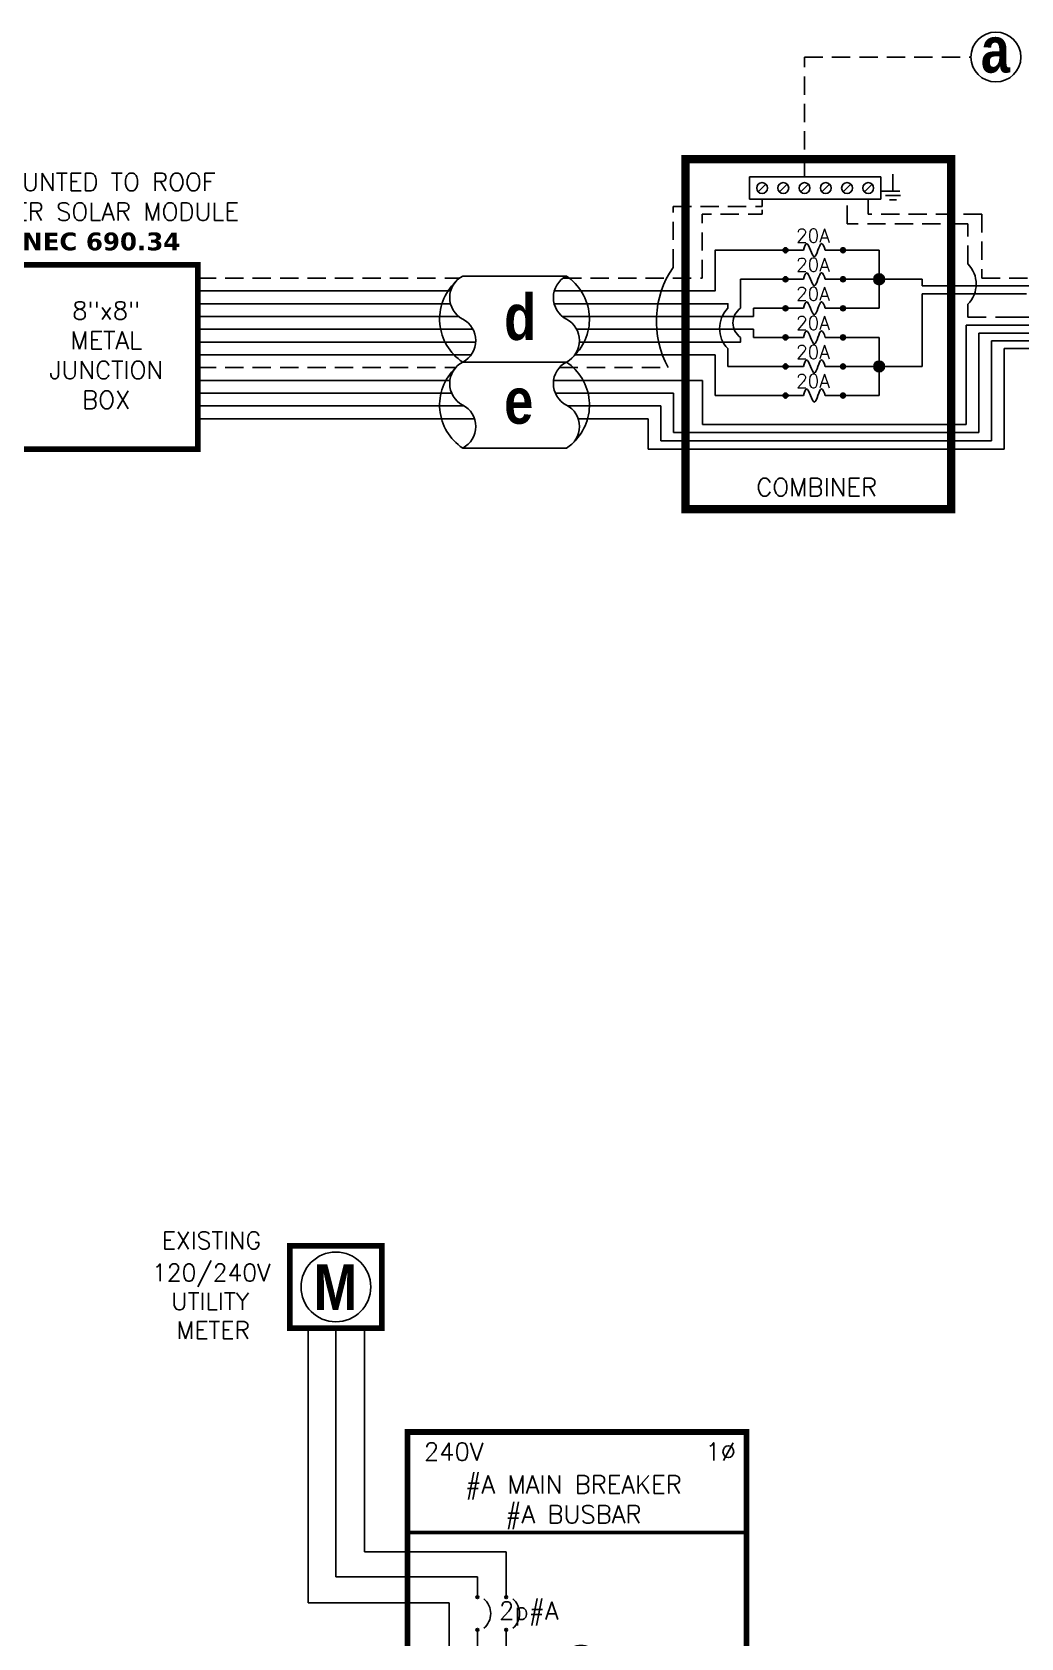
# Model space of a CAD drawing. Header units: feet. Extents: x 10801 to 11583, y 14552 to 15119.
# Drawn here: x 11108.9 to 11311.6, y 14789.4 to 15118.7 of the extents above; entities that cross this region are included whole.
import ezdxf

# ---------------------------------------------------------------- set-up
doc = ezdxf.new("R2010")
doc.units = ezdxf.units.FT
doc.header["$MEASUREMENT"] = 0
doc.linetypes.add('HIDDEN', pattern=[0.375, 0.25, -0.125])
for name, color, linetype in [('ONE LINE BLOCKS', 7, 'Continuous'), ('TABLES', 7, 'Continuous'), ('TEXT', 7, 'Continuous'), ('Z - TITLEBLOCK TXT', 7, 'Continuous')]:
    doc.layers.add(name, color=color, linetype=linetype)
doc.styles.add('ONE LINE TXT', font='techb___.ttf')
doc.styles.get("Standard").update_dxf_attribs({"font": 'simplex.shx'})

# ---------------------------------------------------------------- blocks, each defined once
blk = doc.blocks.new('M_MAIN BREAKER')
at = {"layer": 'ONE LINE BLOCKS', "linetype": 'Continuous'}
h = blk.add_hatch(color=1, dxfattribs=at)
h.dxf.hatch_style = 1
edge = h.paths.add_edge_path()
edge.add_arc((-12.418, 14.123), 0.0515, 0, 360)
h = blk.add_hatch(color=1, dxfattribs=at)
h.dxf.hatch_style = 1
edge = h.paths.add_edge_path()
edge.add_arc((-11.369, 14.123), 0.0515, 0, 360)
h = blk.add_hatch(color=1, dxfattribs=at)
h.dxf.hatch_style = 1
edge = h.paths.add_edge_path()
edge.add_arc((-12.418, 12.94), 0.0515, 0, 360)
h = blk.add_hatch(color=1, dxfattribs=at)
h.dxf.hatch_style = 1
edge = h.paths.add_edge_path()
edge.add_arc((-11.369, 12.94), 0.0515, 0, 360)
h = blk.add_hatch(color=1, dxfattribs=at)
h.dxf.hatch_style = 1
edge = h.paths.add_edge_path()
edge.add_arc((-9.245, 11.887), 0.0515, 0, 360)
h = blk.add_hatch(color=1, dxfattribs=at)
h.dxf.hatch_style = 1
edge = h.paths.add_edge_path()
edge.add_arc((-8.062, 11.887), 0.0515, 0, 360)
h = blk.add_hatch(color=1, dxfattribs=at)
h.dxf.hatch_style = 1
edge = h.paths.add_edge_path()
edge.add_arc((-9.245, 11.288), 0.0515, 0, 360)
h = blk.add_hatch(color=1, dxfattribs=at)
h.dxf.hatch_style = 1
edge = h.paths.add_edge_path()
edge.add_arc((-8.062, 11.288), 0.0515, 0, 360)
h = blk.add_hatch(color=1, dxfattribs=at)
h.dxf.hatch_style = 1
edge = h.paths.add_edge_path()
edge.add_arc((-9.245, 10.221), 0.0515, 0, 360)
h = blk.add_hatch(color=1, dxfattribs=at)
h.dxf.hatch_style = 1
edge = h.paths.add_edge_path()
edge.add_arc((-8.062, 10.221), 0.0515, 0, 360)
h = blk.add_hatch(color=1, dxfattribs=at)
h.dxf.hatch_style = 1
edge = h.paths.add_edge_path()
edge.add_arc((-9.245, 9.622), 0.0515, 0, 360)
h = blk.add_hatch(color=1, dxfattribs=at)
h.dxf.hatch_style = 1
edge = h.paths.add_edge_path()
edge.add_arc((-8.062, 9.622), 0.0515, 0, 360)
h = blk.add_hatch(color=1, dxfattribs=at)
h.dxf.hatch_style = 1
edge = h.paths.add_edge_path()
edge.add_arc((-9.245, 8.555), 0.0515, 0, 360)
h = blk.add_hatch(color=1, dxfattribs=at)
h.dxf.hatch_style = 1
edge = h.paths.add_edge_path()
edge.add_arc((-8.062, 8.555), 0.0515, 0, 360)
h = blk.add_hatch(color=1, dxfattribs=at)
h.dxf.hatch_style = 1
edge = h.paths.add_edge_path()
edge.add_arc((-9.245, 7.957), 0.0515, 0, 360)
h = blk.add_hatch(color=1, dxfattribs=at)
h.dxf.hatch_style = 1
edge = h.paths.add_edge_path()
edge.add_arc((-8.062, 7.957), 0.0515, 0, 360)
h = blk.add_hatch(color=1, dxfattribs=at)
h.dxf.hatch_style = 1
edge = h.paths.add_edge_path()
edge.add_arc((-9.245, 6.889), 0.0515, 0, 360)
h = blk.add_hatch(color=1, dxfattribs=at)
h.dxf.hatch_style = 1
edge = h.paths.add_edge_path()
edge.add_arc((-8.062, 6.889), 0.0515, 0, 360)
h = blk.add_hatch(color=1, dxfattribs=at)
h.dxf.hatch_style = 1
edge = h.paths.add_edge_path()
edge.add_arc((-9.245, 6.291), 0.0515, 0, 360)
h = blk.add_hatch(color=1, dxfattribs=at)
h.dxf.hatch_style = 1
edge = h.paths.add_edge_path()
edge.add_arc((-8.062, 6.291), 0.0515, 0, 360)
h = blk.add_hatch(color=1, dxfattribs=at)
h.dxf.hatch_style = 1
edge = h.paths.add_edge_path()
edge.add_arc((-9.245, 5.224), 0.0515, 0, 360)
h = blk.add_hatch(color=1, dxfattribs=at)
h.dxf.hatch_style = 1
edge = h.paths.add_edge_path()
edge.add_arc((-8.062, 5.224), 0.0515, 0, 360)
h = blk.add_hatch(color=1, dxfattribs=at)
h.dxf.hatch_style = 1
edge = h.paths.add_edge_path()
edge.add_arc((-9.245, 4.625), 0.0515, 0, 360)
h = blk.add_hatch(color=1, dxfattribs=at)
h.dxf.hatch_style = 1
edge = h.paths.add_edge_path()
edge.add_arc((-8.062, 4.625), 0.0515, 0, 360)
at = {"color": 7, "linetype": 'Continuous'}
for p, q in [((-3.665, 1.711), (-3.665, 5.224)), ((0, 1.711), (-3.665, 1.711))]:
    blk.add_line(p, q, dxfattribs=at)
at = {"color": 10, "linetype": 'Continuous'}
for p, q in [((-4.378, 1.149), (-4.378, 4.625)), ((-3.663, 4.625), (-3.663, 4.625)), ((-3.663, 4.625), (-3.663, 4.625)), ((0, 1.149), (-4.378, 1.149))]:
    blk.add_line(p, q, dxfattribs=at)
at = {"color": 253, "linetype": 'Continuous'}
for p, q in [((-6.385, 2.177), (-6.591, 2.177)), ((-6.385, 0.611), (-6.385, 2.177)), ((-5.561, 0.611), (-6.385, 0.611)), ((0, 0.611), (-4.626, 0.611))]:
    blk.add_line(p, q, dxfattribs=at)
at = {"color": 7, "linetype": 'Continuous'}
blk.add_circle((-19.559, -2.704), 0.906, dxfattribs=at)
at = {"color": 253, "linetype": 'Continuous'}
blk.add_arc((-5.093, 0.584), 0.468, 3.28193, 176.71807, dxfattribs=at)
at = {"layer": 'ONE LINE BLOCKS', "lineweight": 50}
for p, q in [((-19.225, 23.898), (-19.225, 26.892)), ((-19.225, 26.892), (-15.884, 26.892)), ((-15.884, 26.892), (-15.884, 23.898)), ((-15.884, 23.898), (-19.225, 23.898)), ((-14.957, 16.472), (-2.641, 16.472))]:
    blk.add_line(p, q, dxfattribs=at)
at = {"layer": 'ONE LINE BLOCKS', "lineweight": 50, "const_width": 0.21}
for points in [[(-19.225, 23.898), (-19.225, 26.892), (-15.884, 26.892), (-15.884, 23.898)], [(-14.957, -1.647), (-14.957, 20.128), (-2.641, 20.128), (-2.641, -1.647)]]:
    blk.add_lwpolyline(points, close=True, dxfattribs=at)
at = {"layer": 'TEXT', "color": 92, "linetype": 'HIDDEN', "ltscale": 15}
for p, q in [((-13.723, 3.547), (-13.723, 2.935)), ((-6.577, 3.547), (-13.723, 3.547)), ((-5.118, 0), (-5.118, 3.547)), ((-13.723, 2.935), (-12.555, 2.935)), ((0, 0), (-5.118, 0)), ((-12.555, -0.148), (-19.559, -0.148)), ((-19.559, -0.148), (-19.559, -1.798)), ((-19.559, -3.61), (-19.559, -5.799))]:
    blk.add_line(p, q, dxfattribs=at)
at = {"layer": 'TEXT', "color": 92, "linetype": 'Continuous', "ltscale": 15}
blk.add_line((-7.396, -0.918), (-11.751, -0.918), dxfattribs=at)
at = {"layer": 'TEXT', "color": 92, "linetype": 'HIDDEN', "flags": 128}
for points in [[(-11.18, 1.629), (-11.18, 1.009)], [(-11.595, 1.009), (-10.765, 1.009)], [(-10.909, 0.855), (-11.451, 0.855)], [(-11.053, 0.701), (-11.307, 0.701)]]:
    blk.add_lwpolyline(points, dxfattribs=at)
at = {"layer": 'TEXT', "color": 92, "linetype": 'Continuous', "ltscale": 4, "flags": 128}
for points in [[(-21.062, -5.799), (-18.057, -5.799)], [(-18.578, -6.356), (-20.541, -6.356)], [(-19.098, -6.913), (-20.02, -6.913)]]:
    blk.add_lwpolyline(points, dxfattribs=at)
at = {"layer": 'TEXT', "linetype": 'Continuous'}
blk.add_circle((-17.554, 25.395), 1.267, dxfattribs=at)
at = {"layer": 'TEXT', "color": 92, "linetype": 'Continuous', "ltscale": 0.3}
blk.add_arc((-5.848, 3.164), 0.824, 27.66392, 152.33608, dxfattribs=at)
at = {"layer": 'Z - TITLEBLOCK TXT', "color": 253, "linetype": 'Continuous'}
for p, q in [((-18.566, 13.922), (-18.566, 23.898)), ((-13.44, 13.922), (-18.566, 13.922)), ((-13.44, 4.344), (-13.44, 13.922)), ((-5.831, 4.344), (-13.44, 4.344)), ((-5.831, 4.344), (-5.831, 2.948)), ((-5.831, 2.948), (-6.591, 2.948))]:
    blk.add_line(p, q, dxfattribs=at)
at = {"layer": 'Z - TITLEBLOCK TXT', "color": 10, "linetype": 'Continuous'}
for p, q in [((-17.554, 14.866), (-17.554, 23.898)), ((-12.418, 14.866), (-17.554, 14.866)), ((-12.418, 4.625), (-12.418, 12.196)), ((-11.7, 11.288), (-12.418, 11.288)), ((-9.988, 11.288), (-11.037, 11.288)), ((-11.7, 9.622), (-12.418, 9.622)), ((-9.988, 9.622), (-11.037, 9.622)), ((-11.7, 7.957), (-12.418, 7.957)), ((-9.988, 7.957), (-11.037, 7.957)), ((-11.7, 6.291), (-12.418, 6.291)), ((-9.988, 6.291), (-11.037, 6.291)), ((-9.988, 4.625), (-12.418, 4.625)), ((-7.318, 4.625), (-4.378, 4.625))]:
    blk.add_line(p, q, dxfattribs=at)
at = {"layer": 'Z - TITLEBLOCK TXT', "color": 7, "linetype": 'Continuous'}
for p, q in [((-16.52, 15.77), (-16.52, 23.898)), ((-16.52, 15.77), (-11.369, 15.77)), ((-11.369, 15.77), (-11.369, 14.866)), ((-11.369, 11.887), (-11.369, 12.196)), ((-11.369, 10.221), (-11.369, 11.887)), ((-11.369, 11.887), (-9.988, 11.887)), ((-9.988, 11.887), (-11.369, 11.887)), ((-11.369, 8.555), (-11.369, 10.221)), ((-11.369, 10.221), (-9.988, 10.221)), ((-9.988, 10.221), (-11.369, 10.221)), ((-11.369, 6.889), (-11.369, 8.555)), ((-11.369, 8.555), (-9.988, 8.555)), ((-9.988, 8.555), (-11.369, 8.555)), ((-11.369, 5.224), (-11.369, 6.889)), ((-11.369, 6.889), (-9.988, 6.889)), ((-9.988, 6.889), (-11.369, 6.889)), ((-9.988, 5.224), (-11.369, 5.224)), ((-7.318, 5.224), (-3.665, 5.224))]:
    blk.add_line(p, q, dxfattribs=at)
at = {"layer": 'Z - TITLEBLOCK TXT', "color": 1, "linetype": 'Continuous'}
for p, q in [((-12.555, -1.378), (-12.555, 3.395)), ((-12.555, 3.395), (-11.751, 3.395)), ((-11.751, 3.395), (-11.751, -1.378)), ((-7.396, -1.366), (-7.396, 3.408)), ((-7.396, 3.408), (-6.591, 3.408)), ((-6.591, 3.408), (-6.591, -1.366)), ((-11.751, -1.378), (-12.555, -1.378)), ((-6.591, -1.366), (-7.396, -1.366))]:
    blk.add_line(p, q, dxfattribs=at)
at = {"layer": 'Z - TITLEBLOCK TXT', "color": 4, "linetype": 'Continuous'}
for p, q in [((-12.014, 3.075), (-12.293, 2.796)), ((-6.854, 3.087), (-7.133, 2.809)), ((-12.014, 2.304), (-12.293, 2.025)), ((-6.854, 2.317), (-7.133, 2.038)), ((-12.014, 1.533), (-12.293, 1.255)), ((-6.854, 1.546), (-7.133, 1.267)), ((-12.014, 0.762), (-12.293, 0.484)), ((-6.854, 0.775), (-7.133, 0.497)), ((-6.854, 0.004), (-7.133, -0.274)), ((-12.014, -0.008), (-12.293, -0.287)), ((-12.014, -0.779), (-12.293, -1.058)), ((-6.854, -0.766), (-7.133, -1.045))]:
    blk.add_line(p, q, dxfattribs=at)
at = {"layer": 'Z - TITLEBLOCK TXT', "color": 1, "linetype": 'Continuous', "flags": 128}
for points in [[(-12.418, 14.866), (-12.418, 14.123)], [(-12.418, 14.866), (-12.418, 14.123)], [(-11.369, 14.866), (-11.369, 14.123)], [(-11.369, 14.866), (-11.369, 14.123)], [(-12.418, 12.94), (-12.418, 12.196)], [(-11.369, 12.94), (-11.369, 12.196)], [(-9.988, 11.887), (-9.245, 11.887)], [(-9.988, 11.887), (-9.245, 11.887)], [(-8.062, 11.887), (-7.318, 11.887)], [(-9.988, 11.288), (-9.245, 11.288)], [(-9.988, 11.288), (-9.245, 11.288)], [(-8.062, 11.288), (-7.318, 11.288)], [(-9.988, 10.221), (-9.245, 10.221)], [(-9.988, 10.221), (-9.245, 10.221)], [(-8.062, 10.221), (-7.318, 10.221)], [(-9.988, 9.622), (-9.245, 9.622)], [(-9.988, 9.622), (-9.245, 9.622)], [(-8.062, 9.622), (-7.318, 9.622)], [(-9.988, 8.555), (-9.245, 8.555)], [(-9.988, 8.555), (-9.245, 8.555)], [(-8.062, 8.555), (-7.318, 8.555)], [(-9.988, 7.957), (-9.245, 7.957)], [(-9.988, 7.957), (-9.245, 7.957)], [(-8.062, 7.957), (-7.318, 7.957)], [(-9.988, 6.889), (-9.245, 6.889)], [(-9.988, 6.889), (-9.245, 6.889)], [(-8.062, 6.889), (-7.318, 6.889)], [(-9.988, 6.291), (-9.245, 6.291)], [(-9.988, 6.291), (-9.245, 6.291)], [(-8.062, 6.291), (-7.318, 6.291)], [(-9.988, 5.224), (-9.245, 5.224)], [(-9.988, 5.224), (-9.245, 5.224)], [(-8.062, 5.224), (-7.318, 5.224)], [(-9.988, 4.625), (-9.245, 4.625)], [(-9.988, 4.625), (-9.245, 4.625)], [(-8.062, 4.625), (-7.318, 4.625)]]:
    blk.add_lwpolyline(points, dxfattribs=at)
at = {"layer": 'Z - TITLEBLOCK TXT', "color": 1, "linetype": 'Continuous'}
for centre in [(-12.418, 14.123), (-11.369, 14.123), (-12.418, 12.94), (-11.369, 12.94), (-9.245, 11.887), (-8.062, 11.887), (-9.245, 11.288), (-8.062, 11.288), (-9.245, 10.221), (-8.062, 10.221), (-9.245, 9.622), (-8.062, 9.622), (-9.245, 8.555), (-8.062, 8.555), (-9.245, 7.957), (-8.062, 7.957), (-9.245, 6.889), (-8.062, 6.889), (-9.245, 6.291), (-8.062, 6.291), (-9.245, 5.224), (-8.062, 5.224), (-9.245, 4.625), (-8.062, 4.625)]:
    blk.add_circle(centre, 0.0515, dxfattribs=at)
at = {"layer": 'Z - TITLEBLOCK TXT', "color": 4, "linetype": 'Continuous'}
for centre in [(-12.153, 2.935), (-6.993, 2.948), (-12.153, 2.165), (-6.993, 2.177), (-12.153, 1.394), (-6.993, 1.407), (-12.153, 0.623), (-6.993, 0.636), (-12.153, -0.148), (-6.993, -0.135), (-12.153, -0.918), (-6.993, -0.906)]:
    blk.add_circle(centre, 0.197, dxfattribs=at)
at = {"layer": 'Z - TITLEBLOCK TXT', "color": 1, "linetype": 'Continuous'}
for centre, start, end in [((-12.629, 13.531), 310.3392, 49.6608), ((-11.58, 13.531), 310.3392, 49.6608), ((-8.653, 11.675), 40.3392, 139.6608), ((-8.653, 11.077), 40.3392, 139.6608), ((-8.653, 10.01), 40.3392, 139.6608), ((-8.653, 9.411), 40.3392, 139.6608), ((-8.653, 8.344), 40.3392, 139.6608), ((-8.653, 7.745), 40.3392, 139.6608), ((-8.653, 6.678), 40.3392, 139.6608), ((-8.653, 6.079), 40.3392, 139.6608), ((-8.653, 5.012), 40.3392, 139.6608), ((-8.653, 4.413), 40.3392, 139.6608)]:
    blk.add_arc(centre, 0.697, start, end, dxfattribs=at)
at = {"layer": 'Z - TITLEBLOCK TXT', "color": 10, "linetype": 'Continuous'}
for centre in [(-11.369, 11.269), (-11.369, 9.603), (-11.369, 7.938), (-11.369, 6.272)]:
    blk.add_arc(centre, 0.332, 3.2937, 176.7063, dxfattribs=at)
at = {"layer": 'TABLES', "color": 1, "linetype": 'Continuous'}
blk.add_text('NEUTRAL', height=0.648, rotation=90, dxfattribs=at).set_placement((-7.512, -0.725))
at = {"layer": 'TEXT', "color": 1}
for s, p in [('EXISTING', (-23.874, 26.77)), ('120/240V', (-24.233, 25.604)), ('UTILITY', (-23.531, 24.558)), ('METER', (-23.336, 23.512))]:
    blk.add_text(s, height=0.6278, dxfattribs=at).set_placement(p)
at = {"layer": 'TEXT', "color": 1, "attachment_point": 5}
for s, width, gutter_width, heights, insert, char_height in [('240V', 0.14806, 0.75, [0], (-13.274, 19.41), 0.648), ('1∅', 0.14806, 0.75, [0], (-3.582, 19.41), 0.648), ('#A MAIN BREAKER\\P#A BUSBAR', 11.19903, 0.75, [0], (-8.925, 17.569), 0.648), ('2p#A', 0.14806, 0.75, [0], (-10.547, 13.525), 0.648), ('EXISTING MAIN BREAKER LOAD CENTER\\P2p##A BACK FEED BREAKER\\P{\\fVerdana|b1|i0|c0|p34;NEC 690.64}', 14.14398, 7.17, [12.8], (-8.173, -3.931), 0.62775)]:
    blk.add_mtext_dynamic_manual_height_columns(s, width=width, gutter_width=gutter_width, heights=heights, dxfattribs=dict(at, insert=insert, char_height=char_height))
at = {"layer": 'Z - TITLEBLOCK TXT', "color": 253, "linetype": 'Continuous', "style": 'ONE LINE TXT'}
blk.add_text('M', height=1.662, dxfattribs=at).set_placement((-18.362, 24.559))
at = {"layer": 'Z - TITLEBLOCK TXT', "color": 1, "linetype": 'Continuous', "insert": (-20.083, -1.651), "char_height": 1.66239, "attachment_point": 1, "style": 'ONE LINE TXT'}
blk.add_mtext_dynamic_manual_height_columns('{\\W1;\\C256;a}', width=0.13853, gutter_width=2.132, heights=[0], dxfattribs=at)
blk = doc.blocks.new('*U14')
at = {"color": 155, "true_color": 0x647190}
blk.add_blockref('M_MAIN BREAKER', (0, 0), dxfattribs=at)

msp = doc.modelspace()

# ---------------------------------------------------------------- hatches: boundary and pattern name
at = {"linetype": 'Continuous'}
h = msp.add_hatch(color=7, dxfattribs=at)
h.dxf.hatch_style = 1
edge = h.paths.add_edge_path()
edge.add_arc((11263.36, 15073.96), 0.513, 0, 360)
h = msp.add_hatch(color=7, dxfattribs=at)
h.dxf.hatch_style = 1
edge = h.paths.add_edge_path()
edge.add_arc((11275.14, 15073.96), 0.513, 0, 360)
h = msp.add_hatch(color=7, dxfattribs=at)
h.dxf.hatch_style = 1
edge = h.paths.add_edge_path()
edge.add_arc((11263.36, 15068), 0.513, 0, 360)
h = msp.add_hatch(color=7, dxfattribs=at)
h.dxf.hatch_style = 1
edge = h.paths.add_edge_path()
edge.add_arc((11275.14, 15068), 0.513, 0, 360)
h = msp.add_hatch(color=7, dxfattribs=at)
h.dxf.hatch_style = 1
edge = h.paths.add_edge_path()
edge.add_arc((11263.36, 15062.04), 0.513, 0, 360)
h = msp.add_hatch(color=7, dxfattribs=at)
h.dxf.hatch_style = 1
edge = h.paths.add_edge_path()
edge.add_arc((11275.14, 15062.04), 0.513, 0, 360)
h = msp.add_hatch(color=253, dxfattribs=at)
h.dxf.hatch_style = 1
edge = h.paths.add_edge_path()
edge.add_arc((11263.36, 15056.08), 0.513, 0, 360)
h = msp.add_hatch(color=253, dxfattribs=at)
h.dxf.hatch_style = 1
edge = h.paths.add_edge_path()
edge.add_arc((11275.14, 15056.08), 0.513, 0, 360)
h = msp.add_hatch(color=253, dxfattribs=at)
h.dxf.hatch_style = 1
edge = h.paths.add_edge_path()
edge.add_arc((11263.36, 15050.12), 0.513, 0, 360)
h = msp.add_hatch(color=253, dxfattribs=at)
h.dxf.hatch_style = 1
edge = h.paths.add_edge_path()
edge.add_arc((11275.14, 15050.12), 0.513, 0, 360)
h = msp.add_hatch(color=253, dxfattribs=at)
h.dxf.hatch_style = 1
edge = h.paths.add_edge_path()
edge.add_arc((11263.36, 15044.16), 0.513, 0, 360)
h = msp.add_hatch(color=253, dxfattribs=at)
h.dxf.hatch_style = 1
edge = h.paths.add_edge_path()
edge.add_arc((11275.14, 15044.16), 0.513, 0, 360)
at = {"layer": 'ONE LINE BLOCKS', "linetype": 'Continuous'}
h = msp.add_hatch(color=254, dxfattribs=at)
h.dxf.hatch_style = 1
edge = h.paths.add_edge_path()
edge.add_arc((11282.54, 15068), 1.11, 0, 360)
h = msp.add_hatch(color=254, dxfattribs=at)
h.dxf.hatch_style = 1
edge = h.paths.add_edge_path()
edge.add_arc((11282.54, 15050.12), 1.11, 0, 360)

# ---------------------------------------------------------------- linework, layer by layer
at = {"color": 1, "linetype": 'Continuous'}
for p, q in [((11263.87, 15073.96), (11267.01, 15073.97)), ((11271.51, 15073.96), (11274.63, 15073.96)), ((11263.87, 15068), (11267.01, 15068.01)), ((11271.51, 15068), (11274.63, 15068)), ((11263.87, 15062.04), (11267.01, 15062.05)), ((11271.51, 15062.04), (11274.63, 15062.04)), ((11263.87, 15056.08), (11267.01, 15056.09)), ((11271.51, 15056.08), (11274.63, 15056.08)), ((11263.87, 15050.12), (11267.01, 15050.12)), ((11271.51, 15050.12), (11274.63, 15050.12)), ((11263.87, 15044.16), (11267.01, 15044.16)), ((11271.51, 15044.16), (11274.63, 15044.16))]:
    msp.add_line(p, q, dxfattribs=at)
at = {"color": 7, "linetype": 'Continuous'}
for p, q in [((11218.44, 15068.64), (11197.19, 15068.64)), ((11291.39, 15068), (11282.54, 15068)), ((11291.39, 15066.63), (11291.39, 15068)), ((11142.88, 15065.64), (11193.76, 15065.63)), ((11193.76, 15065.63), (11194.73, 15065.63)), ((11215.97, 15065.62), (11246.28, 15065.61)), ((11291.39, 15066.63), (11313.63, 15066.63)), ((11142.88, 15060.37), (11192.51, 15060.37)), ((11192.51, 15060.37), (11196.37, 15060.37)), ((11217.62, 15060.37), (11246.28, 15060.37)), ((11142.88, 15055.13), (11194.5, 15055.13)), ((11194.5, 15055.13), (11199.85, 15055.13)), ((11221.1, 15055.13), (11246.28, 15055.13)), ((11197.19, 15051.02), (11218.44, 15051.02)), ((11218.44, 15051.02), (11197.19, 15051.02)), ((11142.88, 15047.26), (11194.57, 15047.26)), ((11215.82, 15047.26), (11246.35, 15047.26)), ((11142.88, 15042.02), (11197.52, 15042.02)), ((11218.76, 15042.02), (11237.8, 15042.02)), ((11237.8, 15042.02), (11237.8, 15034.85)), ((11237.8, 15036.77), (11237.8, 15036.77)), ((11197.19, 15033.39), (11218.44, 15033.39))]:
    msp.add_line(p, q, dxfattribs=at)
at = {"color": 253, "linetype": 'Continuous'}
for p, q in [((11291.39, 15065.02), (11291.39, 15050.12)), ((11291.39, 15065.02), (11312.78, 15065.02)), ((11142.88, 15062.99), (11192.72, 15062.99)), ((11192.72, 15062.99), (11194.69, 15062.99)), ((11215.93, 15062.99), (11246.28, 15062.99)), ((11142.88, 15057.75), (11193.05, 15057.75)), ((11193.05, 15057.75), (11199.28, 15057.75)), ((11220.53, 15057.75), (11246.28, 15057.75)), ((11302.99, 15036.55), (11302.99, 15056.98)), ((11302.99, 15056.98), (11308.52, 15056.98)), ((11308.52, 15056.98), (11361.03, 15056.98)), ((11142.88, 15052.5), (11197.73, 15052.5)), ((11197.73, 15052.5), (11198.91, 15052.5)), ((11220.16, 15052.5), (11246.28, 15052.5)), ((11248.9, 15052.5), (11248.9, 15044.16)), ((11308.16, 15053.77), (11439.25, 15053.77)), ((11308.16, 15033.16), (11308.16, 15053.77)), ((11291.39, 15050.12), (11282.54, 15050.12)), ((11142.88, 15044.64), (11194.94, 15044.64)), ((11216.18, 15044.64), (11240.42, 15044.64)), ((11240.42, 15036.55), (11240.42, 15044.64)), ((11240.42, 15036.55), (11240.42, 15044.64)), ((11248.9, 15044.16), (11256.77, 15044.16)), ((11142.88, 15039.4), (11199.6, 15039.4)), ((11220.84, 15039.4), (11235.17, 15039.4)), ((11235.17, 15039.4), (11235.17, 15033.16)), ((11237.8, 15039.4), (11237.8, 15039.4)), ((11240.42, 15036.55), (11302.99, 15036.55)), ((11235.17, 15033.16), (11308.16, 15033.16))]:
    msp.add_line(p, q, dxfattribs=at)
for p, q in [((11300.41, 15038.25), (11300.41, 15058.59)), ((11300.41, 15058.59), (11308.73, 15058.59)), ((11308.73, 15058.59), (11361.03, 15058.59)), ((11305.57, 15055.37), (11441.87, 15055.38)), ((11305.57, 15034.85), (11305.57, 15055.37)), ((11246.35, 15038.25), (11246.35, 15047.26)), ((11246.35, 15038.25), (11300.41, 15038.25)), ((11237.8, 15034.85), (11305.57, 15034.85))]:
    msp.add_line(p, q)
at = {"color": 7, "linetype": 'Continuous', "flags": 128}
for points in [[(11246.28, 15065.61), (11248.9, 15065.61), (11248.9, 15073.96), (11256.77, 15073.96)], [(11256.77, 15073.96), (11263.36, 15073.96)], [(11275.14, 15073.96), (11282.54, 15073.96)], [(11282.54, 15073.96), (11282.54, 15062.04)], [(11254.15, 15062.04), (11254.15, 15068), (11256.77, 15068)], [(11256.77, 15068), (11263.36, 15068)], [(11256.77, 15068), (11263.36, 15068)], [(11275.14, 15068), (11282.54, 15068)], [(11246.28, 15060.37), (11256.77, 15060.37), (11256.77, 15062.04)], [(11256.77, 15062.04), (11263.36, 15062.04)], [(11256.77, 15062.04), (11263.36, 15062.04)], [(11275.14, 15062.04), (11282.54, 15062.04)], [(11246.28, 15055.13), (11254.15, 15055.13), (11254.15, 15056.08)]]:
    msp.add_lwpolyline(points, dxfattribs=at)
at = {"color": 253, "linetype": 'Continuous', "flags": 128}
for points in [[(11246.28, 15062.99), (11251.53, 15062.99), (11251.53, 15062.04)], [(11246.28, 15057.75), (11256.77, 15057.75), (11256.77, 15056.08)], [(11256.77, 15056.08), (11263.36, 15056.08)], [(11256.77, 15056.08), (11263.36, 15056.08)], [(11275.14, 15056.08), (11282.54, 15056.08)], [(11282.54, 15056.08), (11282.54, 15044.16)], [(11248.9, 15052.5), (11246.28, 15052.5)], [(11251.53, 15053.77), (11251.53, 15050.12), (11256.77, 15050.12)], [(11256.77, 15050.12), (11263.36, 15050.12)], [(11256.77, 15050.12), (11263.36, 15050.12)], [(11275.14, 15050.12), (11282.54, 15050.12)], [(11256.77, 15044.16), (11263.36, 15044.16)], [(11275.14, 15044.16), (11282.54, 15044.16)]]:
    msp.add_lwpolyline(points, dxfattribs=at)
at = {"color": 7, "linetype": 'Continuous'}
for centre, radius in [((11306.48, 15113.57), 5.11), ((11263.36, 15073.96), 0.513), ((11275.14, 15073.96), 0.513), ((11263.36, 15068), 0.513), ((11275.14, 15068), 0.513), ((11263.36, 15062.04), 0.513), ((11275.14, 15062.04), 0.513)]:
    msp.add_circle(centre, radius, dxfattribs=at)
at = {"color": 253, "linetype": 'Continuous'}
for centre in [(11263.36, 15056.08), (11275.14, 15056.08), (11263.36, 15050.12), (11275.14, 15050.12), (11263.36, 15044.16), (11275.14, 15044.16)]:
    msp.add_circle(centre, 0.513, dxfattribs=at)
at = {"color": 92, "linetype": 'Continuous'}
msp.add_arc((11296.52, 15067.01), 5.91, 315.6055, 44.3945, dxfattribs=at)
at = {"color": 7, "linetype": 'Continuous'}
for centre, radius, start, end in [((11203.04, 15059.83), 10.58, 133.9732, 236.4265), ((11212.59, 15059.83), 10.58, 313.9732, 56.4265), ((11256.18, 15059.06), 3.61, 124.3567, 235.6433), ((11212.59, 15042.2), 10.58, 313.9732, 56.4265), ((11203.04, 15042.2), 10.58, 133.9732, 236.4265)]:
    msp.add_arc(centre, radius, start, end, dxfattribs=at)
at = {"color": 253, "linetype": 'Continuous'}
msp.add_arc((11255.75, 15057.91), 5.91, 135.6055, 224.3945, dxfattribs=at)
at = {"color": 1, "linetype": 'Continuous'}
for points in [[(11267.01, 15073.97), (11267.67, 15075.31), (11269.26, 15072.62), (11270.72, 15075.31), (11271.51, 15073.96)], [(11267.01, 15068.01), (11267.67, 15069.34), (11269.26, 15066.66), (11270.72, 15069.34), (11271.51, 15068)], [(11267.01, 15062.05), (11267.67, 15063.38), (11269.26, 15060.7), (11270.72, 15063.38), (11271.51, 15062.04)], [(11267.01, 15056.09), (11267.67, 15057.42), (11269.26, 15054.73), (11270.72, 15057.42), (11271.51, 15056.08)], [(11267.01, 15050.12), (11267.67, 15051.46), (11269.26, 15048.77), (11270.72, 15051.46), (11271.51, 15050.12)], [(11267.01, 15044.16), (11267.67, 15045.5), (11269.26, 15042.81), (11270.72, 15045.5), (11271.51, 15044.16)]]:
    msp.add_spline(points, degree=3, dxfattribs=at)
at = {"layer": 'ONE LINE BLOCKS', "lineweight": 50}
for points, const_width in [([(11297.31, 15020.87), (11242.85, 15020.87), (11242.85, 15092.65), (11297.31, 15092.65)], 1.71), ([(11297.31, 15020.87), (11242.85, 15020.87), (11242.85, 15092.65), (11297.31, 15092.65)], 1.71), ([(11142.88, 15033.17), (11105.1, 15033.17), (11105.1, 15070.95), (11142.88, 15070.95)], 1.19)]:
    msp.add_lwpolyline(points, close=True, dxfattribs=dict(at, const_width=const_width))
at = {"layer": 'TEXT', "color": 92, "linetype": 'HIDDEN', "ltscale": 15}
for p, q in [((11267.25, 15113.57), (11301.37, 15113.57)), ((11267.25, 15088.97), (11267.25, 15113.57)), ((11258.55, 15082.89), (11258.55, 15084.43)), ((11275.96, 15079.37), (11275.96, 15084.43)), ((11280.31, 15081.35), (11280.31, 15084.43)), ((11240.3, 15070.43), (11240.3, 15082.89)), ((11240.3, 15082.89), (11258.55, 15082.89)), ((11303.57, 15081.35), (11280.31, 15081.35)), ((11303.57, 15081.35), (11303.57, 15068.24)), ((11300.75, 15079.38), (11275.96, 15079.37)), ((11300.75, 15071.14), (11300.75, 15079.38)), ((11142.88, 15068.24), (11196, 15068.24)), ((11196, 15068.24), (11196.54, 15068.24)), ((11217.79, 15068.24), (11246.28, 15068.24)), ((11303.57, 15068.24), (11313.85, 15068.24)), ((11300.75, 15062.88), (11300.75, 15060.2)), ((11300.75, 15060.2), (11309.55, 15060.2)), ((11309.55, 15060.2), (11361.03, 15060.2)), ((11142.88, 15049.9), (11195.77, 15049.9)), ((11217.02, 15049.9), (11239.3, 15049.9))]:
    msp.add_line(p, q, dxfattribs=at)
at = {"layer": 'TEXT', "color": 92, "linetype": 'HIDDEN', "ltscale": 15, "flags": 128}
for points in [[(11285.38, 15089.56), (11285.37, 15086.05)], [(11246.28, 15068.24), (11246.28, 15081.35), (11258.55, 15081.35), (11258.55, 15084.43)], [(11283.03, 15086.05), (11287.71, 15086.05)], [(11286.9, 15085.19), (11283.84, 15085.19)], [(11286.09, 15084.32), (11284.65, 15084.32)]]:
    msp.add_lwpolyline(points, dxfattribs=at)
at = {"layer": 'TEXT', "color": 92, "linetype": 'Continuous', "ltscale": 15}
msp.add_arc((11256.54, 15059.35), 19.66, 145.6844, 208.716, dxfattribs=at)
at = {"layer": 'Z - TITLEBLOCK TXT', "color": 1, "linetype": 'Continuous'}
for p, q in [((11255.96, 15084.43), (11255.96, 15088.97)), ((11255.96, 15088.97), (11282.9, 15088.97)), ((11282.9, 15088.97), (11282.9, 15084.43)), ((11282.9, 15084.43), (11255.96, 15084.43))]:
    msp.add_line(p, q, dxfattribs=at)
at = {"layer": 'Z - TITLEBLOCK TXT', "color": 4, "linetype": 'Continuous'}
for p, q in [((11259.34, 15087.49), (11257.77, 15085.92)), ((11263.69, 15087.49), (11262.12, 15085.92)), ((11268.04, 15087.49), (11266.47, 15085.92)), ((11272.39, 15087.49), (11270.82, 15085.92)), ((11276.74, 15087.49), (11275.17, 15085.92)), ((11281.09, 15087.49), (11279.52, 15085.92))]:
    msp.add_line(p, q, dxfattribs=at)
for centre in [(11258.55, 15086.7), (11262.9, 15086.7), (11267.25, 15086.7), (11271.6, 15086.7), (11275.96, 15086.7), (11280.31, 15086.7)]:
    msp.add_circle(centre, 1.11, dxfattribs=at)
at = {"layer": 'Z - TITLEBLOCK TXT', "color": 7, "linetype": 'Continuous'}
for centre in [(11282.54, 15068), (11282.54, 15068), (11282.54, 15050.12), (11282.54, 15050.12)]:
    msp.add_circle(centre, 1.11, dxfattribs=at)
at = {"layer": 'Z - TITLEBLOCK TXT', "linetype": 'Continuous'}
for centre, start, end in [((11199.5, 15064.24), 117.6639, 242.3361), ((11220.75, 15064.24), 117.6639, 242.3361), ((11194.88, 15055.42), 297.6639, 62.3361), ((11216.13, 15055.42), 297.6639, 62.3361), ((11199.5, 15046.61), 117.6639, 242.3361), ((11220.75, 15046.61), 117.6639, 242.3361), ((11194.88, 15037.8), 297.6639, 62.3361), ((11216.13, 15037.8), 297.6639, 62.3361)]:
    msp.add_arc(centre, 4.98, start, end, dxfattribs=at)

# ---------------------------------------------------------------- block references
at = {"color": 155, "true_color": 0x647190, "xscale": 5.644441731736358, "yscale": 5.644441731736358, "zscale": 5.644441731736358}
msp.add_blockref('*U14', (11270.28, 14718.03), dxfattribs=at)

# ---------------------------------------------------------------- texts
at = {"layer": 'TABLES', "color": 1, "linetype": 'Continuous'}
for p in [(11265.51, 15075.55), (11265.51, 15069.58), (11265.51, 15063.62), (11265.51, 15057.66), (11265.51, 15051.7), (11265.51, 15045.74)]:
    msp.add_text('20A', height=2.778, dxfattribs=at).set_placement(p)
at = {"layer": 'TEXT', "color": 1, "attachment_point": 5}
for s, width, insert, char_height in [(' \\PMOUNTED TO ROOF \\PUNDER SOLAR MODULE\\P{\\fVerdana|b1|i0|c0|p34;NEC 690.34}', 70.2138, (11123.11, 15084.87), 3.6576), ('8"x8" METAL JUNCTION BOX ', 0.4767, (11124.13, 15052.43), 3.6576), ('COMBINER', 1.1897, (11269.75, 15025.37), 3.658)]:
    msp.add_mtext_dynamic_manual_height_columns(s, width=width, gutter_width=7.17, heights=[0], dxfattribs=dict(at, insert=insert, char_height=char_height))
at = {"layer": 'Z - TITLEBLOCK TXT', "color": 1, "linetype": 'Continuous', "char_height": 9.3833, "attachment_point": 1, "style": 'ONE LINE TXT'}
for s, insert in [('{\\W1;\\C256;a}', (11303.38, 15119.76)), ('{\\W1;\\C256;d}', (11205.68, 15064.94)), ('{\\W1;\\C256;e}', (11205.68, 15047.76))]:
    msp.add_mtext_dynamic_manual_height_columns(s, width=0.1385, gutter_width=2.13, heights=[0], dxfattribs=dict(at, insert=insert))

doc.saveas('drawing.dxf')
